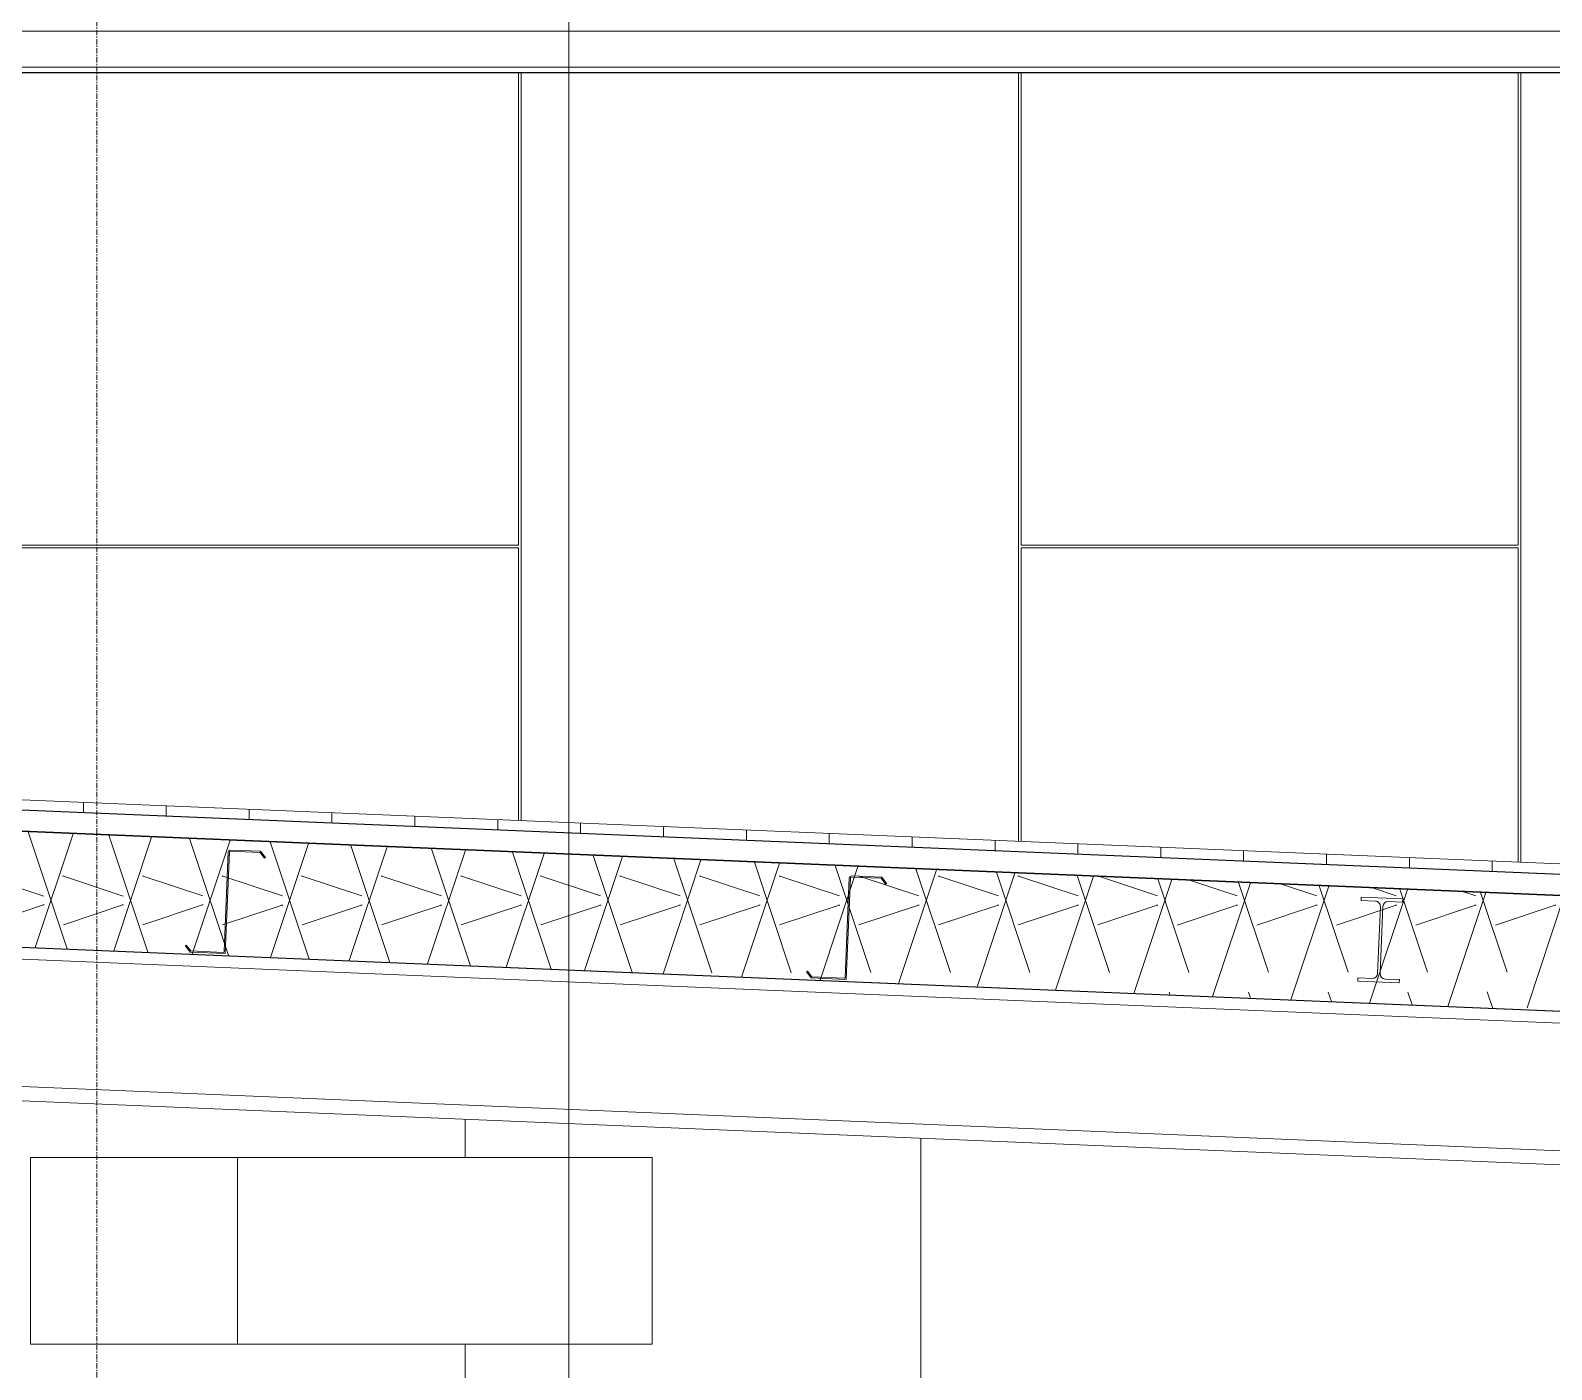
# Model space of a CAD drawing. Header units: inches. Extents: x 21408 to 98131, y -290 to 853.
# Drawn here: x 32918.5 to 33065.4, y 114.4 to 243.6 of the extents above; entities that cross this region are included whole.
import ezdxf

# ---------------------------------------------------------------- set-up
doc = ezdxf.new("R2010")
doc.units = ezdxf.units.IN
doc.header["$MEASUREMENT"] = 0
doc.linetypes.add('Grid Line 1_2_', pattern=[0.8749999999999999, 0.4999999999999999, -0.125, 0.125, -0.125])
for name, color, linetype, lineweight in [('A-CLNG', 13, 'Continuous', 9), ('A-CLNG-PATT', 13, 'Continuous', 25), ('A-ROOF', 132, 'Continuous', 9), ('A-WALL', 113, 'Continuous', 9), ('A-WALL-PATT', 111, 'Continuous', 25), ('G-ANNO-SYMB', 111, 'Continuous', 9), ('I-WALL', 2, 'Continuous', 9), ('M-HVAC-DUCT', 70, 'Continuous', 9), ('S-BEAM', 12, 'Continuous', 9), ('S-GRID', 1, 'Continuous', 9)]:
    doc.layers.add(name, color=color, linetype=linetype, lineweight=lineweight)

# ---------------------------------------------------------------- blocks, each defined once
blk = doc.blocks.new('Locker Rooms and Restrooms_rvt-3-Building Section - North_South looking East _ Fitness Center')
at = {"layer": 'I-WALL', "color": 7}
for p, q in [((22578.61531039638, 138.5138952884937), (22578.61531039638, 134.820318146741)), ((22622.61531039638, 0), (22622.61531039638, 136.6805619551605)), ((22578.61531039638, 116.8203181467409), (22578.61531039638, 0))]:
    blk.add_line(p, q, dxfattribs=at)
blk = doc.blocks.new('W-Wide Flange - 1_-3_ deep-1401279-Building Section - North_South looking East _ Fitness Center')
at = {"layer": 'S-BEAM'}
for p, q in [((22778.49662631851, 143.8373422682965), (22370.3028103962, 160.8454179317249)), ((22370.3028103962, 148.5547628321064), (22723.92948284499, 133.8203181467409)), ((22695.02156039633, 133.6636348718294), (22370.3028103962, 147.1935827885004))]:
    blk.add_line(p, q, dxfattribs=at)
blk = doc.blocks.new('W-Wide Flange - W8X15-1472942-Building Section - North_South looking East _ Fitness Center')
at = {"layer": 'S-BEAM', "lineweight": 15}
for p, q in [((22665.114648831, 159.9314481646894), (22665.10153520941, 159.6167212466653)), ((22665.10153520941, 159.6167212466653), (22666.48533451564, 159.5590629422389)), ((22669.1211724541, 159.7645096803936), (22665.114648831, 159.9314481646894)), ((22666.96169202351, 159.0412830423812), (22666.69171794106, 152.5619050633773)), ((22666.93650554396, 152.5517055799228), (22667.20647962642, 159.0310835589267)), ((22667.72425952628, 159.5074410667958), (22669.10805883251, 159.4497827623695)), ((22669.10805883251, 159.4497827623695), (22669.1211724541, 159.7645096803936)), ((22664.79013873497, 152.1432058599346), (22664.77702511338, 151.8284789419104)), ((22664.77702511338, 151.8284789419104), (22668.78354873648, 151.6615404576146)), ((22666.1739380412, 152.0855475555082), (22664.79013873497, 152.1432058599346)), ((22668.79666235807, 151.9762673756387), (22667.41286305183, 152.0339256800651)), ((22668.78354873648, 151.6615404576146), (22668.79666235807, 151.9762673756387))]:
    blk.add_line(p, q, dxfattribs=at)
for centre, radius, start, end in [((22666.46462331965, 159.0619942383755), 0.4974999999986913, 357.6140559696095, 87.61405596969826), ((22667.70354833029, 159.0103723629324), 0.4975000000023261, 87.61405596971566, 177.6140559696099), ((22666.19464923719, 152.5826162593716), 0.4974999999986913, 267.6140559696979, 357.6140559696095), ((22667.43357424783, 152.5309943839285), 0.4975000000024776, 177.6140559696091, 267.6140559692975)]:
    blk.add_arc(centre, radius, start, end, dxfattribs=at)
blk = doc.blocks.new('Girt_Z - 10_D-1472946-Building Section - North_South looking East _ Fitness Center')
at = {"layer": 'S-BEAM', "lineweight": 15}
for p, q in [((22615.69729524349, 161.8028418743342), (22615.29659890047, 152.1861296417417)), ((22615.39807570337, 151.9942952537874), (22615.80657655931, 161.7983157964149)), ((22615.88501918889, 161.8732128307073), (22618.77188029845, 161.752926951142)), ((22618.82739182403, 161.8600838733133), (22615.89243842183, 161.9823735984054)), ((22618.77188029845, 161.752926951142), (22619.19850615272, 161.1992230364695)), ((22619.28514645831, 161.2659789206351), (22618.82739182403, 161.8600838733133)), ((22619.19850615272, 161.1992230364695), (22619.28514645831, 161.2659789206351)), ((22611.654887253, 152.7956591790348), (22611.5682469474, 152.7289032948692)), ((22611.5682469474, 152.7289032948692), (22612.02600158169, 152.134798342191)), ((22612.08151310727, 152.2419552643622), (22611.654887253, 152.7956591790348)), ((22612.02600158169, 152.134798342191), (22615.39807570337, 151.9942952537874)), ((22615.21938358784, 152.1112106610051), (22612.08151310727, 152.2419552643622))]:
    blk.add_line(p, q, dxfattribs=at)
for centre, radius, start, end in [((22615.8846326947, 161.7950361472006), 0.1874999999984359, 87.61405597030418, 177.6140559696127), ((22615.88466014978, 161.7950623134786), 0.07815134197465304, 89.7367735860734, 177.6140559680081), ((22615.21848794106, 152.1893842650504), 0.0781787346586504, 270.6564176744786, 357.6140559696091)]:
    blk.add_arc(centre, radius, start, end, dxfattribs=at)
blk = doc.blocks.new('Girt_Z - 10_D-1472947-Building Section - North_South looking East _ Fitness Center')
at = {"layer": 'S-BEAM', "lineweight": 15}
for p, q in [((22558.87940743849, 164.357916556044), (22555.94445403629, 164.4802062811361)), ((22555.74931085795, 164.3006745570649), (22555.34861451493, 154.6839623244725)), ((22555.45009131783, 154.4921279365182), (22555.85859217377, 164.2961484791456)), ((22555.93703480334, 164.3710455134381), (22558.82389591291, 164.2507596338728)), ((22558.82389591291, 164.2507596338728), (22559.25052176718, 163.6970557192003)), ((22559.33716207277, 163.7638116033658), (22558.87940743849, 164.357916556044)), ((22559.25052176718, 163.6970557192003), (22559.33716207277, 163.7638116033658)), ((22551.70690286746, 155.2934918617655), (22551.62026256186, 155.2267359776)), ((22551.62026256186, 155.2267359776), (22552.07801719615, 154.6326310249217)), ((22552.13352872173, 154.739787947093), (22551.70690286746, 155.2934918617655)), ((22552.07801719615, 154.6326310249217), (22555.45009131783, 154.4921279365182)), ((22555.2713992023, 154.6090433437358), (22552.13352872173, 154.739787947093))]:
    blk.add_line(p, q, dxfattribs=at)
for centre, radius, start, end in [((22555.93664830915, 164.2928688299314), 0.1874999999984359, 87.61405597030418, 177.6140559696124), ((22555.93667576424, 164.2928949962093), 0.07815134197465304, 89.73677358607331, 177.6140559680081), ((22555.27050355552, 154.6872169477811), 0.0781787346586504, 270.6564176744786, 357.6140559696083)]:
    blk.add_arc(centre, radius, start, end, dxfattribs=at)
blk = doc.blocks.new('Rectangular Elbow - Radius - 1 W-1453818-Building Section - North_South looking East _ Fitness Center')
at = {"layer": 'M-HVAC-DUCT'}
for p, q in [((22536.65769856095, 116.8203181467412), (22536.65769856095, 134.8203181467412)), ((22556.65769856095, 134.8203181467412), (22536.65769856095, 134.8203181467412)), ((22556.65769856095, 134.8203181467412), (22556.65769856095, 116.8203181467412)), ((22596.65769856095, 134.8203181467412), (22556.65769856095, 134.8203181467412)), ((22596.65769856095, 116.8203181467412), (22596.65769856095, 134.8203181467412)), ((22536.65769856095, 116.8203181467412), (22556.65769856095, 116.8203181467412)), ((22556.65769856095, 116.8203181467412), (22596.65769856095, 116.8203181467412))]:
    blk.add_line(p, q, dxfattribs=at)

msp = doc.modelspace()

# ---------------------------------------------------------------- hatches: boundary and pattern name
at = {"layer": 'A-CLNG-PATT', "lineweight": 9}
h = msp.add_hatch(dxfattribs=at)
h.set_pattern_fill('FP_31', color=256, style=0, pattern_type=2)
h.set_pattern_definition([(161.57, (22011.972, 102.96), (-7.680223697288786, -0.0009795936816989759), [0, -54.643, 6.067, 0]), (18.43, (22010.052, 102.96), (-7.680223697288786, 0.00097959368169942), [0, -54.643, 6.067, 0]), (108.43, (22011.972, 102.96), (3.838295292656201, -19.20136532245489), [18.21099999999999, -42.49899999999999]), (71.57, (22010.052, 102.96), (3.838295292656203, 19.20136532245489), [18.211, -42.499])])
h.paths.add_polyline_path([(33177.19484092286, 144.3106561816973), (33177.19484092286, 155.4453091119296), (32752.19484092504, 173.1536424451717), (32752.19484092504, 162.0189895149394), (33173.8239604413, 144.4511095350951)], flags=0)
at = {"layer": 'A-WALL-PATT', "lineweight": 9}
h = msp.add_hatch(dxfattribs=at)
h.set_pattern_fill('FP_22', color=256, style=0, pattern_type=2)
h.set_pattern_definition([(270, (23131.654, 100.524), (8, 4.898587196589413e-16), [])])
h.paths.add_polyline_path([(33180.19484092286, 157.3845444701787), (33180.19484092286, 158.500078524949), (33177.31984092307, 158.4895788159738), (33177.31984092307, 157.5043361368375), (33177.69484092289, 157.4887111368446)], flags=0)
h.paths.add_polyline_path([(33177.19484092286, 157.5095444701796), (33177.19484092286, 158.5104121493082), (32828.56984092326, 173.0364538159599), (32828.56984092326, 241.7500000000032), (32754.81984092299, 241.7500000000032), (32754.81984092299, 175.1085028035093), (33153.67401662379, 158.4895788159738)], flags=0)
h = msp.add_hatch(dxfattribs=at)
h.set_pattern_fill('FP_36', color=256, style=0, pattern_type=2)
h.set_pattern_definition([(0, (22785.022, 0.75), (-193, 193), [48, -145]), (90, (22785.022, 0.75), (-193, 1.181784161177196e-14), [96.25, -96.75]), (180, (22833.022, 97), (-193, 193), [48, -145]), (90, (22833.022, 0.75), (-193, 1.181784161177196e-14), [96.25, -96.75]), (180, (22833.022, 97.25), (-193, 193), [48, -145]), (90, (22833.022, 97.25), (-193, 1.181784161177196e-14), [96.25, -96.75]), (0, (22785.022, 193.5), (-193, 193), [48, -145]), (90, (22785.022, 97.25), (-193, 1.181784161177196e-14), [96.25, -96.75]), (0, (22833.272, 48.75), (-193, 193), [48, -145]), (90, (22833.272, 0.5), (-193, 1.181784161177196e-14), [48.25, -144.75]), (90, (22881.272, 0.5), (-193, 1.181784161177196e-14), [48.25, -144.75]), (0, (22833.272, 145.25), (-193, 193), [48, -145]), (90, (22833.272, 49), (-193, 1.181784161177196e-14), [96.25, -96.75]), (180, (22881.272, 49), (-193, 193), [48, -145]), (90, (22881.272, 49), (-193, 1.181784161177196e-14), [96.25, -96.75]), (90, (22833.272, 145.5), (-193, 1.181784161177196e-14), [48, -145]), (180, (22881.272, 145.5), (-193, 193), [48, -145]), (90, (22881.272, 145.5), (-193, 1.181784161177196e-14), [48, -145]), (0, (22881.522, 0.75), (-193, 193), [48, -145]), (90, (22881.522, 0.75), (-193, 1.181784161177196e-14), [96.25, -96.75]), (180, (22929.522, 97), (-193, 193), [48, -145]), (90, (22929.522, 0.75), (-193, 1.181784161177196e-14), [96.25, -96.75]), (180, (22929.522, 97.25), (-193, 193), [48, -145]), (90, (22929.522, 97.25), (-193, 1.181784161177196e-14), [96.25, -96.75]), (180, (22929.522, 193.5), (-193, 193), [48, -145]), (90, (22881.522, 97.25), (-193, 1.181784161177196e-14), [96.25, -96.75]), (0, (22929.772, 48.75), (-193, 193), [48, -145]), (90, (22929.772, 0.5), (-193, 1.181784161177196e-14), [48.25, -144.75]), (90, (22977.772, 0.5), (-193, 1.181784161177196e-14), [48.25, -144.75]), (0, (22929.772, 145.25), (-193, 193), [48, -145]), (90, (22929.772, 49), (-193, 1.181784161177196e-14), [96.25, -96.75]), (180, (22977.772, 49), (-193, 193), [48, -145]), (90, (22977.772, 49), (-193, 1.181784161177196e-14), [96.25, -96.75]), (90, (22929.772, 145.5), (-193, 1.181784161177196e-14), [48, -145]), (180, (22977.772, 145.5), (-193, 193), [48, -145]), (90, (22977.772, 145.5), (-193, 1.181784161177196e-14), [48, -145])])
h.paths.add_polyline_path([(33177.69484092289, 158.4895788159738), (33177.69484092289, 239.4558058261746), (32828.56984092326, 239.4558058261746), (32828.56984092326, 173.0364538159599), (33177.19484092286, 158.5208968211068), (33177.19484092286, 161.0000000000009), (33177.31984092307, 161.0000000000009), (33177.31984092307, 158.5052038159674)], flags=0)

# ---------------------------------------------------------------- linework, layer by layer
at = {"layer": 'A-CLNG', "lineweight": 25}
for p, q in [((33177.19484092286, 155.4453091119288), (32752.19484092504, 173.1536424451712)), ((32752.19484092504, 162.0189895149387), (33177.19484092286, 144.3106561816963))]:
    msp.add_line(p, q, dxfattribs=at)
at = {"layer": 'A-ROOF', "lineweight": 25}
for p, q in [((33243.50734092319, 154.7465236368317), (32752.19484092323, 175.2178778034986)), ((32752.19484092323, 173.2161424452545), (33243.50734092319, 152.7447882785876))]:
    msp.add_line(p, q, dxfattribs=at)
at = {"layer": 'A-WALL'}
for p, q in [((32754.819840923, 243.5000000000022), (33181.5073409229, 243.5000000000022)), ((33181.5073409229, 240.0000000000018), (32828.56984092326, 240.0000000000018)), ((32828.56984092326, 239.4999999999977), (33182.00734092291, 239.4999999999977)), ((32828.56984092326, 239.4558058261747), (33181.96314674908, 239.4558058261747)), ((32828.56984092326, 173.0364538159592), (33177.19484092281, 158.5104121493104))]:
    msp.add_line(p, q, dxfattribs=at)
at = {"layer": 'G-ANNO-SYMB'}
msp.add_line((32970.52231879608, 545.1570754422744), (32970.52231879608, -79.66080684492748), dxfattribs=at)
at = {"layer": 'S-GRID', "linetype": 'Grid Line 1_2_'}
msp.add_line((32924.94484092298, -273.1608068449274), (32924.94484092298, 738.6570754422745), dxfattribs=at)
msp.add_line((32924.94484092298, -273.1608068449274), (32924.94484092298, 738.6570754422745), dxfattribs=at)

# ---------------------------------------------------------------- block references
at = {"color": 90, "lineweight": 5}
msp.add_blockref('Locker Rooms and Restrooms_rvt-3-Building Section - North_South looking East _ Fitness Center', (10381.89203052664, 0), dxfattribs=at)
at = {"layer": 'M-HVAC-DUCT'}
msp.add_blockref('Rectangular Elbow - Radius - 1 W-1453818-Building Section - North_South looking East _ Fitness Center', (10381.89203052664, 0), dxfattribs=at)
at = {"layer": 'S-BEAM'}
for name in ['Girt_Z - 10_D-1472947-Building Section - North_South looking East _ Fitness Center', 'Girt_Z - 10_D-1472946-Building Section - North_South looking East _ Fitness Center', 'W-Wide Flange - 1_-3_ deep-1401279-Building Section - North_South looking East _ Fitness Center', 'W-Wide Flange - W8X15-1472942-Building Section - North_South looking East _ Fitness Center']:
    msp.add_blockref(name, (10381.89203052664, 0), dxfattribs=at)

doc.saveas('drawing.dxf')
